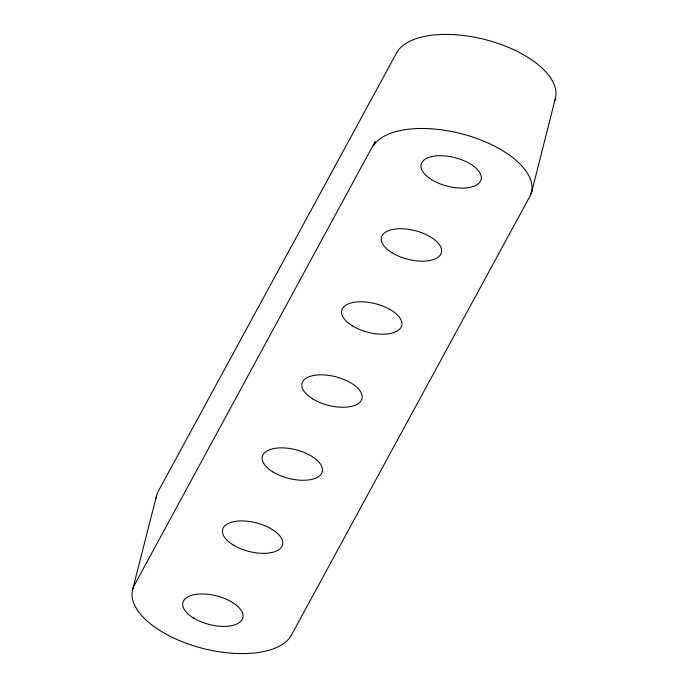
<?xml version="1.0" encoding="UTF-8"?>
<svg xmlns="http://www.w3.org/2000/svg" width="688" height="688" viewBox="0 0 688 688"><rect width="100%" height="100%" fill="white"/><g stroke="black" fill="none" stroke-linecap="round" stroke-linejoin="round"><path stroke-width="1.03" d="M373.257 145.882L374.779 143.749L375.158 141.539L134.341 585.256A82.852 39.534 14.3 0 0 193.534 645.748A82.852 39.534 14.3 0 0 291.411 635.093L530.242 195.693L531.867 191.264L555.13 99.287M132.543 589.908L156.52 495.833M530.242 195.693L531.867 191.264M374.779 143.749A82.852 39.534 14.3 0 1 470.48 136.336A82.852 39.534 14.3 0 1 531.145 193.362M554.227 101.618A82.852 39.534 14.3 0 0 493.227 41.865A82.852 39.534 14.3 0 0 396.589 52.907L158.326 491.172A82.852 39.534 14.3 0 0 156.09 498.284M431.643 179.663A30.934 14.758 14.3 0 0 480.86 180.359A30.934 14.758 14.3 0 0 440.931 155.694A30.934 14.758 14.3 0 0 431.643 179.663M391.928 252.711A30.934 14.758 14.3 0 0 441.146 253.399A30.934 14.758 14.3 0 0 401.224 228.743A30.934 14.758 14.3 0 0 391.928 252.711M352.222 325.751A30.934 14.758 14.3 0 0 401.439 326.447A30.934 14.758 14.3 0 0 361.51 301.783A30.934 14.758 14.3 0 0 352.222 325.751M312.507 398.799A30.934 14.758 14.3 0 0 361.725 399.487A30.934 14.758 14.3 0 0 321.803 374.831A30.934 14.758 14.3 0 0 312.507 398.799M272.801 471.839A30.934 14.758 14.3 0 0 322.01 472.536A30.934 14.758 14.3 0 0 282.089 447.871A30.934 14.758 14.3 0 0 272.801 471.839M233.086 544.887A30.934 14.758 14.3 0 0 282.304 545.575A30.934 14.758 14.3 0 0 242.374 520.919A30.934 14.758 14.3 0 0 233.086 544.887M193.371 617.927A30.934 14.758 14.3 0 0 242.589 618.624A30.934 14.758 14.3 0 0 202.668 593.959A30.934 14.758 14.3 0 0 193.371 617.927"/></g></svg>
